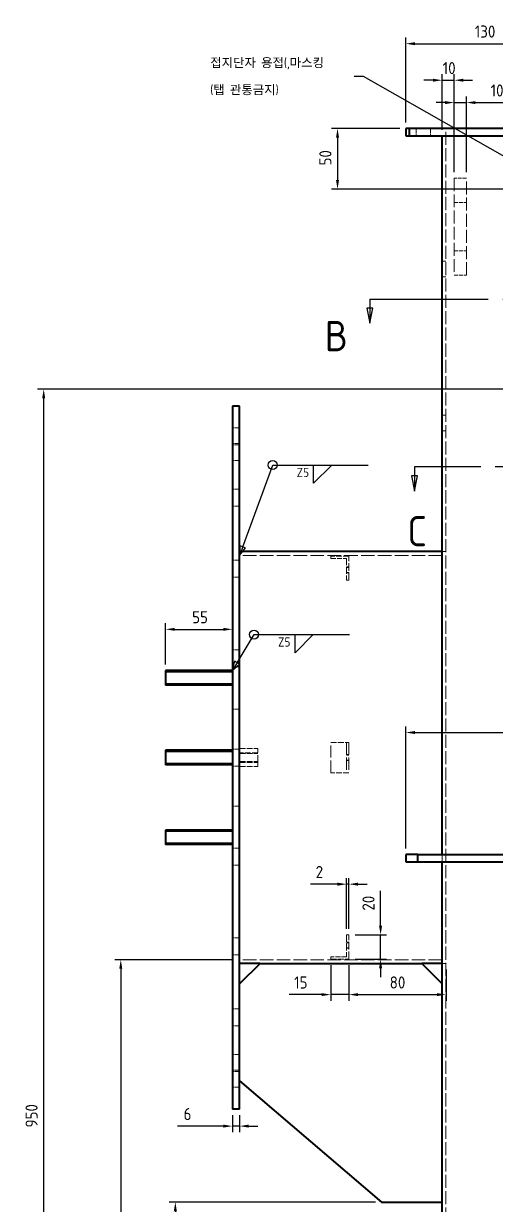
# Model space of a CAD drawing. Header units: millimetres. Extents: x 0 to 4205, y 0 to 2970.
# Drawn here: x 1262 to 1651, y 1116 to 2090 of the extents above; entities that cross this region are included whole.
import ezdxf

# ---------------------------------------------------------------- set-up
doc = ezdxf.new("R2010")
doc.units = ezdxf.units.MM
doc.header["$LTSCALE"] = 5
for name, pattern in [('CHAIN', [0.3543, 0.2362, -0.0295, 0.0591, -0.0295]), ('DASHED', [0.2067, 0.1654, -0.0413]), ('DOUBLE_DASH_CHAIN', [1.2403, 0.6614, -0.0827, 0.1654, -0.0827, 0.1654, -0.0827])]:
    doc.linetypes.add(name, pattern=pattern)
doc.layers.get('0').update_dxf_attribs({"color": 3, "lineweight": 25})
for name, color, linetype, lineweight in [('가려진 것(ISO)', 2, 'DASHED', 18), ('가시적인 것(ISO)', 3, 'Continuous', 40), ('가시적인 좁은 것(ISO)', 3, 'Continuous', 35), ('기호(ISO)', 5, 'Continuous', 25), ('단면선(ISO)', 7, 'CHAIN', 25), ('치수(ISO)', 2, 'Continuous', 25)]:
    doc.layers.add(name, color=color, linetype=linetype, lineweight=lineweight)
doc.styles.add('문자 텍스트_PSTEK_POSCO', font='isocp.shx')
doc.styles.add('부품번호텍스트_PSTEK_POSCO', font='isocp.shx')
doc.styles.add('치수 텍스트_PSTEK_POSCO', font='isocp.shx')
doc.dimstyles.new('치수_PSTEK_POSCO', dxfattribs={"dimscale": 5, "dimtxt": 2, "dimasz": 1.5, "dimexe": 1, "dimexo": 1, "dimgap": 1, "dimtad": 1, "dimrnd": 1e-08, "dimdsep": 46, "dimtxsty": '치수 텍스트_PSTEK_POSCO', "dimcen": 0.09, "dimdle": 10, "dimclrd": 7, "dimclre": 7, "dimclrt": 2, "dimadec": 1, "dimazin": 2, "dimtfac": 1, "dimtmove": 0, "dimatfit": 3, "dimldrblk": 'Filled-2', "dimfxl": 0, "dimtolj": 1, "dimlwd": -1, "dimlwe": -1, "dimarcsym": 0})
doc.dimstyles.new('치수_PSTEK_POSCO$7', dxfattribs={"dimscale": 5, "dimtxt": 2, "dimasz": 1.5, "dimexe": 1, "dimexo": 1, "dimgap": 1, "dimtad": 1, "dimrnd": 1e-08, "dimdsep": 46, "dimtxsty": '치수 텍스트_PSTEK_POSCO', "dimcen": 0.09, "dimdle": 10, "dimclrd": 7, "dimclre": 7, "dimclrt": 2, "dimadec": 1, "dimazin": 2, "dimtfac": 1, "dimtmove": 0, "dimatfit": 3, "dimldrblk": 'Filled-2', "dimfxl": 0, "dimtolj": 1, "dimlwd": -1, "dimlwe": -1, "dimarcsym": 0})

# ---------------------------------------------------------------- blocks, each defined once
blk = doc.blocks.new('*D29')
at = {"layer": 'Defpoints', "color": 0}
for p in [(1707.17, 2073.29), (1577.17, 2003.29), (1707.17, 1970.79)]:
    blk.add_point(p, dxfattribs=at)
at = {"layer": '치수(ISO)', "color": 7}
for p, q in [((1577.17, 2008.29), (1577.17, 2078.29)), ((1707.17, 1975.79), (1707.17, 2078.29)), ((1584.67, 2073.29), (1699.67, 2073.29))]:
    blk.add_line(p, q, dxfattribs=at)
for points in [[(1584.67, 2074.54), (1584.67, 2072.04), (1577.17, 2073.29)], [(1699.67, 2074.54), (1699.67, 2072.04), (1707.17, 2073.29)]]:
    blk.add_solid(points, dxfattribs=at)
at = {"layer": '치수(ISO)', "color": 2, "insert": (1634.1, 2083.29), "char_height": 10, "attachment_point": 4, "style": '치수 텍스트_PSTEK_POSCO'}
blk.add_mtext('\\A1;130', dxfattribs=at)
blk = doc.blocks.new('Filled-2')
at = {"color": 0}
for p, q in [((0, 0), (-1, 0.33)), ((-1, 0.33), (-1, -0.33)), ((-1, 0), (0, 0)), ((-1, -0.33), (0, 0))]:
    blk.add_line(p, q, dxfattribs=at)
at = {"color": 0, "flags": 128}
blk.add_lwpolyline([(-1, -0.33), (0, 0)], dxfattribs=at)
at = {"color": 0}
blk.add_solid([(-1, -0.33), (0, 0), (-1, 0.33), (-1, -0.33)], dxfattribs=at)
blk = doc.blocks.new('2dTransSection0')
at = {"layer": '단면선(ISO)', "linetype": 'Continuous'}
for p, q in [((316.38, 343.34), (316.88, 340.84)), ((317.38, 343.34), (316.38, 343.34)), ((320.66, 344.84), (316.88, 344.84)), ((316.88, 344.84), (316.88, 343.34)), ((316.88, 343.34), (316.88, 340.84)), ((316.88, 340.84), (317.38, 343.34)), ((470.94, 344.84), (467.16, 344.84)), ((470.44, 343.34), (470.94, 340.84)), ((471.44, 343.34), (470.44, 343.34)), ((470.94, 344.84), (470.94, 343.34)), ((470.94, 343.34), (470.94, 340.84)), ((470.94, 340.84), (471.44, 343.34))]:
    blk.add_line(p, q, dxfattribs=at)
at = {"layer": '단면선(ISO)', "linetype": 'DOUBLE_DASH_CHAIN', "ltscale": 5.769695}
blk.add_line((470.94, 344.84), (316.88, 344.84), dxfattribs=at)
at = {"layer": '단면선(ISO)', "linetype": 'Continuous', "flags": 128}
for points in [[(316.38, 343.34), (316.88, 340.84)], [(470.44, 343.34), (470.94, 340.84)]]:
    blk.add_lwpolyline(points, dxfattribs=at)
at = {"layer": '단면선(ISO)'}
for points in [[(316.38, 343.34), (316.88, 340.84), (317.38, 343.34), (316.38, 343.34)], [(470.44, 343.34), (470.94, 340.84), (471.44, 343.34), (470.44, 343.34)]]:
    blk.add_solid(points, dxfattribs=at)
at = {"layer": '단면선(ISO)', "char_height": 5, "attachment_point": 7, "style": '부품번호텍스트_PSTEK_POSCO'}
for insert in [(469.76, 332.46), (315.7, 331.72)]:
    blk.add_mtext('C', dxfattribs=dict(at, insert=insert))
blk = doc.blocks.new('*D66')
at = {"layer": 'Defpoints', "color": 0}
for p in [(1278.59, 1788.29), (1712.17, 1788.29), (1712.17, 838.29)]:
    blk.add_point(p, dxfattribs=at)
at = {"layer": '치수(ISO)', "color": 7}
for p, q in [((1707.17, 1788.29), (1273.59, 1788.29)), ((1278.59, 845.79), (1278.59, 1780.79)), ((1707.17, 838.29), (1273.59, 838.29))]:
    blk.add_line(p, q, dxfattribs=at)
for points in [[(1277.34, 1780.79), (1279.84, 1780.79), (1278.59, 1788.29)], [(1277.34, 845.79), (1279.84, 845.79), (1278.59, 838.29)]]:
    blk.add_solid(points, dxfattribs=at)
at = {"layer": '치수(ISO)', "color": 2, "insert": (1268.59, 1179.07), "char_height": 10, "attachment_point": 4, "rotation": 90, "style": '치수 텍스트_PSTEK_POSCO'}
blk.add_mtext('\\A1;950', dxfattribs=at)
blk = doc.blocks.new('*D86')
at = {"layer": 'Defpoints', "color": 0}
for p in [(2297.17, 1504.94), (1577.17, 1404.29), (2297.17, 1404.29)]:
    blk.add_point(p, dxfattribs=at)
at = {"layer": '치수(ISO)', "color": 7}
for p, q in [((1577.17, 1409.29), (1577.17, 1509.94)), ((1584.67, 1504.94), (2289.67, 1504.94)), ((2297.17, 1409.29), (2297.17, 1509.94))]:
    blk.add_line(p, q, dxfattribs=at)
for points in [[(1584.67, 1506.19), (1584.67, 1503.69), (1577.17, 1504.94)], [(2289.67, 1506.19), (2289.67, 1503.69), (2297.17, 1504.94)]]:
    blk.add_solid(points, dxfattribs=at)
at = {"layer": '치수(ISO)', "color": 2, "insert": (1928.16, 1514.94), "char_height": 10, "attachment_point": 4, "style": '치수 텍스트_PSTEK_POSCO'}
blk.add_mtext('\\A1;720', dxfattribs=at)
blk = doc.blocks.new('*D108')
at = {"layer": 'Defpoints', "color": 0}
for p in [(1577.17, 2003.29), (1520.9, 1953.29), (1689.67, 1953.29)]:
    blk.add_point(p, dxfattribs=at)
at = {"layer": '치수(ISO)', "color": 7}
for p, q in [((1572.17, 2003.29), (1515.9, 2003.29)), ((1520.9, 1995.79), (1520.9, 1960.79)), ((1684.67, 1953.29), (1515.9, 1953.29))]:
    blk.add_line(p, q, dxfattribs=at)
for points in [[(1519.65, 1995.79), (1522.15, 1995.79), (1520.9, 2003.29)], [(1519.65, 1960.79), (1522.15, 1960.79), (1520.9, 1953.29)]]:
    blk.add_solid(points, dxfattribs=at)
at = {"layer": '치수(ISO)', "color": 2, "insert": (1510.9, 1972.78), "char_height": 10, "attachment_point": 4, "rotation": 90, "style": '치수 텍스트_PSTEK_POSCO'}
blk.add_mtext('\\A1;50', dxfattribs=at)
blk = doc.blocks.new('2dTransSection1')
at = {"layer": '단면선(ISO)', "linetype": 'DOUBLE_DASH_CHAIN', "ltscale": 5.905205}
blk.add_line((309.49, 372.52), (467.25, 372.52), dxfattribs=at)
at = {"layer": '단면선(ISO)', "linetype": 'Continuous'}
for p, q in [((309.49, 372.52), (313.44, 372.52)), ((309.49, 372.52), (309.49, 371.02)), ((463.3, 372.52), (467.25, 372.52)), ((467.25, 372.52), (467.25, 371.02)), ((308.99, 371.02), (309.49, 368.52)), ((309.99, 371.02), (308.99, 371.02)), ((309.49, 371.02), (309.49, 368.52)), ((309.49, 368.52), (309.99, 371.02)), ((466.75, 371.02), (467.25, 368.52)), ((467.75, 371.02), (466.75, 371.02)), ((467.25, 371.02), (467.25, 368.52)), ((467.25, 368.52), (467.75, 371.02))]:
    blk.add_line(p, q, dxfattribs=at)
at = {"layer": '단면선(ISO)', "linetype": 'Continuous', "flags": 128}
for points in [[(308.99, 371.02), (309.49, 368.52)], [(466.75, 371.02), (467.25, 368.52)]]:
    blk.add_lwpolyline(points, dxfattribs=at)
at = {"layer": '단면선(ISO)'}
for points in [[(308.99, 371.02), (309.49, 368.52), (309.99, 371.02), (308.99, 371.02)], [(466.75, 371.02), (467.25, 368.52), (467.75, 371.02), (466.75, 371.02)]]:
    blk.add_solid(points, dxfattribs=at)
at = {"layer": '단면선(ISO)', "char_height": 5, "attachment_point": 7, "style": '부품번호텍스트_PSTEK_POSCO'}
for insert in [(302.07, 363.91), (471.27, 363.91)]:
    blk.add_mtext('B', dxfattribs=dict(at, insert=insert))
blk = doc.blocks.new('*D146')
at = {"layer": 'Defpoints', "color": 0}
for p in [(1434.17, 1590.07), (1434.17, 1574.62), (1379.17, 1556.1)]:
    blk.add_point(p, dxfattribs=at)
at = {"layer": '치수(ISO)', "color": 7}
for p, q in [((1379.17, 1561.1), (1379.17, 1595.07)), ((1386.67, 1590.07), (1426.67, 1590.07))]:
    blk.add_line(p, q, dxfattribs=at)
for points in [[(1386.67, 1591.32), (1386.67, 1588.82), (1379.17, 1590.07)], [(1426.67, 1591.32), (1426.67, 1588.82), (1434.17, 1590.07)]]:
    blk.add_solid(points, dxfattribs=at)
at = {"layer": '치수(ISO)', "color": 2, "insert": (1400.96, 1600.07), "char_height": 10, "attachment_point": 4, "style": '치수 텍스트_PSTEK_POSCO'}
blk.add_mtext('\\A1;55', dxfattribs=at)
blk = doc.blocks.new('*D158')
at = {"layer": 'Defpoints', "color": 0}
for p in [(1617.17, 2043.14), (1607.17, 1997.29), (1617.17, 1962.29)]:
    blk.add_point(p, dxfattribs=at)
at = {"layer": '치수(ISO)', "color": 7}
for p, q in [((1607.17, 2002.29), (1607.17, 2048.14)), ((1617.17, 1967.29), (1617.17, 2048.14)), ((1599.67, 2043.14), (1592.17, 2043.14)), ((1607.17, 2043.14), (1617.17, 2043.14)), ((1624.67, 2043.14), (1632.17, 2043.14))]:
    blk.add_line(p, q, dxfattribs=at)
for points in [[(1599.67, 2044.39), (1599.67, 2041.89), (1607.17, 2043.14)], [(1624.67, 2044.39), (1624.67, 2041.89), (1617.17, 2043.14)]]:
    blk.add_solid(points, dxfattribs=at)
at = {"layer": '치수(ISO)', "color": 2, "insert": (1607.66, 2053.14), "char_height": 10, "attachment_point": 4, "style": '치수 텍스트_PSTEK_POSCO'}
blk.add_mtext('\\A1;10', dxfattribs=at)
blk = doc.blocks.new('*D159')
at = {"layer": 'Defpoints', "color": 0}
for p in [(1627.17, 2024.69), (1617.17, 1962.29), (1627.17, 1962.29)]:
    blk.add_point(p, dxfattribs=at)
at = {"layer": '치수(ISO)', "color": 7}
for p, q in [((1617.17, 1967.29), (1617.17, 2029.69)), ((1627.17, 1967.29), (1627.17, 2029.69)), ((1609.67, 2024.69), (1602.17, 2024.69)), ((1617.17, 2024.69), (1627.17, 2024.69)), ((1634.67, 2024.69), (1661.17, 2024.69))]:
    blk.add_line(p, q, dxfattribs=at)
for points in [[(1609.67, 2025.94), (1609.67, 2023.44), (1617.17, 2024.69)], [(1634.67, 2025.94), (1634.67, 2023.44), (1627.17, 2024.69)]]:
    blk.add_solid(points, dxfattribs=at)
at = {"layer": '치수(ISO)', "color": 2, "insert": (1647.17, 2034.69), "char_height": 10, "attachment_point": 4, "style": '치수 텍스트_PSTEK_POSCO'}
blk.add_mtext('\\A1;10', dxfattribs=at)
blk = doc.blocks.new('*D160')
at = {"layer": 'Defpoints', "color": 0}
for p in [(1440.17, 1317.49), (1342.17, 752.79), (1592.17, 752.79)]:
    blk.add_point(p, dxfattribs=at)
at = {"layer": '치수(ISO)', "color": 7}
for p, q in [((1435.17, 1317.49), (1337.17, 1317.49)), ((1342.17, 1309.99), (1342.17, 760.29)), ((1587.17, 752.79), (1337.17, 752.79))]:
    blk.add_line(p, q, dxfattribs=at)
for points in [[(1340.92, 1309.99), (1343.42, 1309.99), (1342.17, 1317.49)], [(1340.92, 760.29), (1343.42, 760.29), (1342.17, 752.79)]]:
    blk.add_solid(points, dxfattribs=at)
at = {"layer": '치수(ISO)', "color": 2, "insert": (1332.17, 999.74), "char_height": 10, "attachment_point": 4, "rotation": 90, "style": '치수 텍스트_PSTEK_POSCO'}
blk.add_mtext('\\A1;564.7', dxfattribs=at)
blk = doc.blocks.new('*D161')
at = {"layer": 'Defpoints', "color": 0}
for p in [(1557.17, 1117.49), (1387.15, 752.79), (1595.17, 752.79)]:
    blk.add_point(p, dxfattribs=at)
at = {"layer": '치수(ISO)', "color": 7}
for p, q in [((1552.17, 1117.49), (1382.15, 1117.49)), ((1387.15, 1109.99), (1387.15, 760.29)), ((1590.17, 752.79), (1382.15, 752.79))]:
    blk.add_line(p, q, dxfattribs=at)
for points in [[(1385.9, 1109.99), (1388.4, 1109.99), (1387.15, 1117.49)], [(1385.9, 760.29), (1388.4, 760.29), (1387.15, 752.79)]]:
    blk.add_solid(points, dxfattribs=at)
at = {"layer": '치수(ISO)', "color": 2, "insert": (1377.15, 899.74), "char_height": 10, "attachment_point": 4, "rotation": 90, "style": '치수 텍스트_PSTEK_POSCO'}
blk.add_mtext('\\A1;364.7', dxfattribs=at)
blk = doc.blocks.new('*D162')
at = {"layer": 'Defpoints', "color": 0}
for p in [(1434.17, 1194.29), (1440.17, 1194.29), (1440.17, 1180.19)]:
    blk.add_point(p, dxfattribs=at)
at = {"layer": '치수(ISO)', "color": 7}
for p, q in [((1434.17, 1189.29), (1434.17, 1175.19)), ((1440.17, 1189.29), (1440.17, 1175.19)), ((1426.67, 1180.19), (1388.95, 1180.19)), ((1440.17, 1180.19), (1434.17, 1180.19)), ((1447.67, 1180.19), (1455.17, 1180.19))]:
    blk.add_line(p, q, dxfattribs=at)
for points in [[(1426.67, 1181.44), (1426.67, 1178.94), (1434.17, 1180.19)], [(1447.67, 1181.44), (1447.67, 1178.94), (1440.17, 1180.19)]]:
    blk.add_solid(points, dxfattribs=at)
at = {"layer": '치수(ISO)', "color": 2, "insert": (1393.95, 1190.19), "char_height": 10, "attachment_point": 4, "style": '치수 텍스트_PSTEK_POSCO'}
blk.add_mtext('\\A1;6', dxfattribs=at)
blk = doc.blocks.new('*D163')
at = {"layer": 'Defpoints', "color": 0}
for p in [(1530.37, 1337.99), (1556.43, 1337.99), (1530.37, 1317.99)]:
    blk.add_point(p, dxfattribs=at)
at = {"layer": '치수(ISO)', "color": 7}
for p, q in [((1556.43, 1345.49), (1556.43, 1374.25)), ((1535.37, 1337.99), (1561.43, 1337.99)), ((1556.43, 1317.99), (1556.43, 1337.99)), ((1535.37, 1317.99), (1561.43, 1317.99)), ((1556.43, 1310.49), (1556.43, 1302.99))]:
    blk.add_line(p, q, dxfattribs=at)
for points in [[(1555.18, 1345.49), (1557.68, 1345.49), (1556.43, 1337.99)], [(1555.18, 1310.49), (1557.68, 1310.49), (1556.43, 1317.99)]]:
    blk.add_solid(points, dxfattribs=at)
at = {"layer": '치수(ISO)', "color": 2, "insert": (1546.43, 1357.99), "char_height": 10, "attachment_point": 4, "rotation": 90, "style": '치수 텍스트_PSTEK_POSCO'}
blk.add_mtext('\\A1;20', dxfattribs=at)
blk = doc.blocks.new('용접 기호 식별자9')
at = {"layer": '기호(ISO)', "color": 7}
for p, q in [((295.76, 331.5), (298.57, 336.15)), ((298.57, 336.15), (314.32, 336.15)), ((295.33, 331.76), (294.98, 330.22)), ((295.76, 331.5), (294.98, 330.22)), ((294.98, 330.22), (296.19, 331.24)), ((296.19, 331.24), (295.33, 331.76))]:
    blk.add_line(p, q, dxfattribs=at)
at = {"layer": '기호(ISO)'}
for p, q in [((305.32, 336.15), (308.32, 336.15)), ((308.32, 336.15), (305.32, 333.15)), ((305.32, 333.15), (305.32, 336.15))]:
    blk.add_line(p, q, dxfattribs=at)
at = {"layer": '기호(ISO)', "color": 7, "flags": 128}
blk.add_lwpolyline([(295.33, 331.76), (294.98, 330.22)], dxfattribs=at)
at = {"layer": '기호(ISO)'}
blk.add_circle((298.57, 336.15), 0.75, dxfattribs=at)
at = {"layer": '기호(ISO)', "color": 7}
blk.add_solid([(295.33, 331.76), (294.98, 330.22), (296.19, 331.24), (295.33, 331.76)], dxfattribs=at)
at = {"layer": '기호(ISO)', "color": 7, "insert": (302.52, 334.17), "char_height": 1.5, "attachment_point": 7, "style": '문자 텍스트_PSTEK_POSCO'}
blk.add_mtext('Z5', dxfattribs=at)
blk = doc.blocks.new('용접 기호 식별자10')
at = {"layer": '기호(ISO)', "color": 7}
for p, q in [((288.55, 331.63), (293.49, 345.13)), ((293.49, 345.13), (309.24, 345.13)), ((288.08, 331.8), (288.03, 330.22)), ((288.55, 331.63), (288.03, 330.22)), ((288.03, 330.22), (289.02, 331.45)), ((289.02, 331.45), (288.08, 331.8))]:
    blk.add_line(p, q, dxfattribs=at)
at = {"layer": '기호(ISO)'}
for p, q in [((300.24, 345.13), (303.24, 345.13)), ((303.24, 345.13), (300.24, 342.13)), ((300.24, 342.13), (300.24, 345.13))]:
    blk.add_line(p, q, dxfattribs=at)
at = {"layer": '기호(ISO)', "color": 7, "flags": 128}
blk.add_lwpolyline([(288.08, 331.8), (288.03, 330.22)], dxfattribs=at)
at = {"layer": '기호(ISO)'}
blk.add_circle((293.49, 345.13), 0.75, dxfattribs=at)
at = {"layer": '기호(ISO)', "color": 7}
blk.add_solid([(288.08, 331.8), (288.03, 330.22), (289.02, 331.45), (288.08, 331.8)], dxfattribs=at)
at = {"layer": '기호(ISO)', "color": 7, "insert": (297.44, 343.15), "char_height": 1.5, "attachment_point": 7, "style": '문자 텍스트_PSTEK_POSCO'}
blk.add_mtext('Z5', dxfattribs=at)
blk = doc.blocks.new('*D198')
at = {"color": 7}
for p, q in [((1515.37, 1312.99), (1515.37, 1283.7)), ((1530.37, 1312.99), (1530.37, 1283.7)), ((1507.87, 1288.7), (1480.95, 1288.7)), ((1530.37, 1288.7), (1515.37, 1288.7)), ((1537.87, 1288.7), (1545.37, 1288.7))]:
    blk.add_line(p, q, dxfattribs=at)
for points in [[(1507.87, 1289.95), (1507.87, 1287.45), (1515.37, 1288.7)], [(1537.87, 1289.95), (1537.87, 1287.45), (1530.37, 1288.7)]]:
    blk.add_solid(points, dxfattribs=at)
at = {"layer": 'Defpoints', "color": 0}
for p in [(1515.37, 1317.99), (1530.37, 1317.99), (1530.37, 1288.7)]:
    blk.add_point(p, dxfattribs=at)
at = {"color": 2, "insert": (1490.66, 1298.7), "char_height": 10, "attachment_point": 5, "style": '치수 텍스트_PSTEK_POSCO'}
blk.add_mtext('\\A1;15', dxfattribs=at)
blk = doc.blocks.new('*D199')
at = {"color": 7}
for p, q in [((1528.37, 1342.99), (1528.37, 1384.82)), ((1530.37, 1342.99), (1530.37, 1384.82)), ((1520.87, 1379.82), (1498.51, 1379.82)), ((1530.37, 1379.82), (1528.37, 1379.82)), ((1537.87, 1379.82), (1545.37, 1379.82))]:
    blk.add_line(p, q, dxfattribs=at)
for points in [[(1520.87, 1381.07), (1520.87, 1378.57), (1528.37, 1379.82)], [(1537.87, 1381.07), (1537.87, 1378.57), (1530.37, 1379.82)]]:
    blk.add_solid(points, dxfattribs=at)
at = {"layer": 'Defpoints', "color": 0}
for p in [(1528.37, 1379.82), (1528.37, 1337.99), (1530.37, 1337.99)]:
    blk.add_point(p, dxfattribs=at)
at = {"color": 2, "insert": (1505.94, 1389.82), "char_height": 10, "attachment_point": 5, "style": '치수 텍스트_PSTEK_POSCO'}
blk.add_mtext('\\A1;2', dxfattribs=at)
blk = doc.blocks.new('*D201')
at = {"color": 7}
for p, q in [((1530.37, 1312.99), (1530.37, 1283.7)), ((1610.37, 1309.29), (1610.37, 1283.7)), ((1537.87, 1288.7), (1602.87, 1288.7))]:
    blk.add_line(p, q, dxfattribs=at)
for points in [[(1537.87, 1289.95), (1537.87, 1287.45), (1530.37, 1288.7)], [(1602.87, 1289.95), (1602.87, 1287.45), (1610.37, 1288.7)]]:
    blk.add_solid(points, dxfattribs=at)
at = {"layer": 'Defpoints', "color": 0}
for p in [(1530.37, 1317.99), (1610.37, 1314.29), (1610.37, 1288.7)]:
    blk.add_point(p, dxfattribs=at)
at = {"color": 2, "insert": (1570.37, 1298.7), "char_height": 10, "attachment_point": 5, "style": '치수 텍스트_PSTEK_POSCO'}
blk.add_mtext('\\A1;80', dxfattribs=at)

msp = doc.modelspace()

# ---------------------------------------------------------------- linework, layer by layer
at = {"layer": '가려진 것(ISO)', "ltscale": 2.285536}
for p, q in [((1585.6669, 1997.2852), (1585.6669, 2003.2852)), ((1597.6669, 1997.2852), (1597.6669, 2003.2852)), ((1440.1669, 1756.2852), (1434.1669, 1756.2852)), ((1440.1669, 1743.3152), (1434.1669, 1743.3152)), ((1440.1669, 1742.2852), (1434.1669, 1742.2852)), ((1440.1669, 1729.3152), (1434.1669, 1729.3152)), ((1440.1669, 1705.6747), (1434.1669, 1705.6747)), ((1440.1669, 1691.6747), (1434.1669, 1691.6747)), ((1440.1669, 1647.0483), (1434.1669, 1647.0483)), ((1440.1669, 1633.0483), (1434.1669, 1633.0483)), ((1440.1669, 1573.1747), (1434.1669, 1573.1747)), ((1440.1669, 1559.1747), (1434.1669, 1559.1747)), ((1440.1669, 1524.2852), (1434.1669, 1524.2852)), ((1440.1669, 1491.2852), (1434.1669, 1491.2852)), ((1440.1669, 1477.2852), (1434.1669, 1477.2852)), ((1440.1669, 1444.2852), (1434.1669, 1444.2852)), ((1440.1669, 1409.3957), (1434.1669, 1409.3957)), ((1607.1669, 1398.2852), (1607.1669, 1404.2852)), ((1607.1669, 1404.2852), (1607.1669, 1398.2852)), ((1440.1669, 1395.3957), (1434.1669, 1395.3957)), ((1440.1669, 1335.5221), (1434.1669, 1335.5221)), ((1440.1669, 1321.5221), (1434.1669, 1321.5221)), ((1440.1669, 1276.8957), (1434.1669, 1276.8957)), ((1440.1669, 1262.8957), (1434.1669, 1262.8957)), ((1440.1669, 1239.2552), (1434.1669, 1239.2552)), ((1440.1669, 1226.2852), (1434.1669, 1226.2852)), ((1440.1669, 1225.2552), (1434.1669, 1225.2552)), ((1440.1669, 1212.2852), (1434.1669, 1212.2852))]:
    msp.add_line(p, q, dxfattribs=at)
at = {"layer": '가려진 것(ISO)', "ltscale": 13.010388}
msp.add_line((1610.3669, 752.7852), (1610.3669, 2003.2852), dxfattribs=at)
at = {"layer": '가려진 것(ISO)', "ltscale": 12.901145}
for p, q in [((1617.1669, 1962.2852), (1617.1669, 1882.2852)), ((1627.1669, 1882.2852), (1627.1669, 1962.2852))]:
    msp.add_line(p, q, dxfattribs=at)
at = {"layer": '가려진 것(ISO)', "ltscale": 3.809293}
for p, q in [((1627.1669, 1962.2852), (1617.1669, 1962.2852)), ((1617.1669, 1942.2852), (1627.1669, 1942.2852)), ((1617.1669, 1902.2852), (1627.1669, 1902.2852)), ((1617.1669, 1882.2852), (1627.1669, 1882.2852))]:
    msp.add_line(p, q, dxfattribs=at)
at = {"layer": '가려진 것(ISO)', "ltscale": 1.218906}
for p, q in [((1610.3669, 1893.7852), (1607.1669, 1893.7852)), ((1610.3669, 1880.7852), (1607.1669, 1880.7852)), ((1610.3669, 1766.7852), (1607.1669, 1766.7852)), ((1610.3669, 1753.7852), (1607.1669, 1753.7852)), ((1607.1669, 1654.2852), (1610.3669, 1654.2852)), ((1607.1669, 1314.2852), (1610.3669, 1314.2852))]:
    msp.add_line(p, q, dxfattribs=at)
at = {"layer": '가려진 것(ISO)', "ltscale": 13.46557}
for p, q in [((1607.1669, 1651.0852), (1440.1669, 1651.0852)), ((1607.1669, 1317.4852), (1440.1669, 1317.4852))]:
    msp.add_line(p, q, dxfattribs=at)
at = {"layer": '가려진 것(ISO)', "ltscale": 5.71399}
for p, q in [((1530.3669, 1650.5852), (1515.3669, 1650.5852)), ((1440.1669, 1491.7852), (1455.1669, 1491.7852)), ((1515.3669, 1496.7852), (1530.3669, 1496.7852)), ((1455.1669, 1488.2852), (1440.1669, 1488.2852)), ((1440.1669, 1487.6087), (1455.1669, 1487.6087)), ((1440.1669, 1480.9617), (1455.1669, 1480.9617)), ((1440.1669, 1480.2852), (1455.1669, 1480.2852)), ((1440.1669, 1476.7852), (1455.1669, 1476.7852)), ((1530.3669, 1471.7852), (1515.3669, 1471.7852)), ((1515.3669, 1317.9852), (1530.3669, 1317.9852))]:
    msp.add_line(p, q, dxfattribs=at)
at = {"layer": '가려진 것(ISO)', "ltscale": 0.761779}
for p, q in [((1515.3669, 1650.5852), (1515.3669, 1648.5852)), ((1530.3669, 1641.5852), (1528.3669, 1641.5852)), ((1528.3669, 1641.1522), (1530.3669, 1641.1522)), ((1528.3669, 1637.0182), (1530.3669, 1637.0182)), ((1528.3669, 1636.5852), (1530.3669, 1636.5852)), ((1528.3669, 1630.5852), (1530.3669, 1630.5852)), ((1530.3669, 1486.7852), (1528.3669, 1486.7852)), ((1528.3669, 1486.3522), (1530.3669, 1486.3522)), ((1528.3669, 1482.2182), (1530.3669, 1482.2182)), ((1528.3669, 1481.7852), (1530.3669, 1481.7852)), ((1530.3669, 1337.9852), (1528.3669, 1337.9852)), ((1530.3669, 1331.9852), (1528.3669, 1331.9852)), ((1528.3669, 1331.5522), (1530.3669, 1331.5522)), ((1528.3669, 1327.4182), (1530.3669, 1327.4182)), ((1528.3669, 1326.9852), (1530.3669, 1326.9852)), ((1515.3669, 1319.9852), (1515.3669, 1317.9852))]:
    msp.add_line(p, q, dxfattribs=at)
at = {"layer": '가려진 것(ISO)', "ltscale": 4.952111}
for p, q in [((1515.3669, 1648.5852), (1528.3669, 1648.5852)), ((1528.3669, 1319.9852), (1515.3669, 1319.9852))]:
    msp.add_line(p, q, dxfattribs=at)
at = {"layer": '가려진 것(ISO)', "ltscale": 6.856808}
for p, q in [((1528.3669, 1648.5852), (1528.3669, 1630.5852)), ((1528.3669, 1337.9852), (1528.3669, 1319.9852))]:
    msp.add_line(p, q, dxfattribs=at)
at = {"layer": '가려진 것(ISO)', "ltscale": 7.618686}
for p, q in [((1530.3669, 1630.5852), (1530.3669, 1650.5852)), ((1530.3669, 1317.9852), (1530.3669, 1337.9852))]:
    msp.add_line(p, q, dxfattribs=at)
at = {"layer": '가려진 것(ISO)', "ltscale": 11.399102}
msp.add_line((1455.1669, 1476.7852), (1455.1669, 1491.7852), dxfattribs=at)
at = {"layer": '가려진 것(ISO)', "ltscale": 12.094824}
for p, q in [((1515.3669, 1471.7852), (1515.3669, 1496.7852)), ((1528.3669, 1496.7852), (1528.3669, 1471.7852)), ((1530.3669, 1496.7852), (1530.3669, 1471.7852))]:
    msp.add_line(p, q, dxfattribs=at)
at = {"layer": '가시적인 것(ISO)'}
for p, q in [((1577.1669, 2003.2852), (1577.1669, 1997.2852)), ((1580.1669, 2003.2852), (1577.1669, 2003.2852)), ((1577.1669, 1997.2852), (1580.1669, 1997.2852)), ((1580.1669, 1997.2852), (1580.1669, 2003.2852)), ((2324.1669, 2003.2852), (1580.1669, 2003.2852)), ((1580.1669, 1997.2852), (2324.1669, 1997.2852)), ((1607.1669, 1404.2852), (1607.1669, 1997.2852)), ((1434.1669, 1774.2852), (1434.1669, 1194.2852)), ((1440.1669, 1774.2852), (1434.1669, 1774.2852)), ((1440.1669, 1194.2852), (1440.1669, 1774.2852)), ((1607.1669, 1654.2852), (1440.1669, 1654.2852)), ((1379.1669, 1556.1031), (1379.1669, 1544.1031)), ((1434.1669, 1556.1031), (1379.1669, 1556.1031)), ((1434.1669, 1544.1031), (1379.1669, 1544.1031)), ((1379.1669, 1490.2852), (1379.1669, 1478.2852)), ((1434.1669, 1490.2852), (1379.1669, 1490.2852)), ((1434.1669, 1478.2852), (1379.1669, 1478.2852)), ((1379.1669, 1424.4673), (1379.1669, 1412.4673)), ((1434.1669, 1424.4673), (1379.1669, 1424.4673)), ((1434.1669, 1412.4673), (1379.1669, 1412.4673)), ((1587.1669, 1404.2852), (1577.1669, 1404.2852)), ((1577.1669, 1404.2852), (1577.1669, 1398.2852)), ((1587.1669, 1398.2852), (1587.1669, 1404.2852)), ((1587.1669, 1404.2852), (2287.1669, 1404.2852)), ((1577.1669, 1398.2852), (1587.1669, 1398.2852)), ((1587.1669, 1398.2852), (2287.1669, 1398.2852)), ((1607.1669, 752.7852), (1607.1669, 1398.2852)), ((1456.9934, 1314.3117), (1440.1669, 1297.4852)), ((1456.9669, 1314.2852), (1440.1669, 1314.2852)), ((1456.9934, 1314.3117), (1590.3405, 1314.3117)), ((1607.1669, 1297.4852), (1590.3405, 1314.3117)), ((1607.1669, 1314.2852), (1590.3669, 1314.2852)), ((1440.1669, 1217.4852), (1557.1669, 1117.4852)), ((1440.1669, 1194.2852), (1434.1669, 1194.2852)), ((1557.1669, 1117.4852), (1607.1669, 1117.4852))]:
    msp.add_line(p, q, dxfattribs=at)
at = {"layer": '가시적인 좁은 것(ISO)'}
for p, q in [((1434.1669, 1555.0531), (1379.1669, 1555.0531)), ((1379.1669, 1545.1531), (1434.1669, 1545.1531)), ((1434.1669, 1489.2352), (1379.1669, 1489.2352)), ((1379.1669, 1479.3352), (1434.1669, 1479.3352)), ((1434.1669, 1423.4173), (1379.1669, 1423.4173)), ((1379.1669, 1413.5173), (1434.1669, 1413.5173))]:
    msp.add_line(p, q, dxfattribs=at)

# ---------------------------------------------------------------- block references
at = {"layer": '기호(ISO)', "xscale": 5, "yscale": 5, "zscale": 5}
for name, p in [('용접 기호 식별자10', (0, 0)), ('용접 기호 식별자9', (-40.7573, -94.9821))]:
    msp.add_blockref(name, p, dxfattribs=at)
at = {"layer": '단면선(ISO)', "xscale": 5, "yscale": 5, "zscale": 5}
for name in ['2dTransSection1', '2dTransSection0']:
    msp.add_blockref(name, (0, 0), dxfattribs=at)

# ---------------------------------------------------------------- texts
at = {"layer": '기호(ISO)', "color": 2, "insert": (1415.9438, 2046.0934), "char_height": 7.5, "width": 113.769376, "attachment_point": 4, "line_spacing_factor": 1.78626, "style": '치수 텍스트_PSTEK_POSCO'}
msp.add_mtext('{\\fISOCP|b0|i0;\\H7.5000;접지단자 용접(,마스킹\\P(탭 관통금지)}', dxfattribs=at)

# ---------------------------------------------------------------- dimensions: what is measured, and where the dimension line sits
for base, p1, p2, picture, middle in [((1528.3669, 1379.8168), (1530.3669, 1337.9852), (1528.3669, 1337.9852), '*D199', (1505.9397, 1389.8178)), ((1610.3669, 1288.6952), (1530.3669, 1317.9852), (1610.3669, 1314.2852), '*D201', (1570.3669, 1298.6952))]:
    dim = msp.add_linear_dim(base=base, p1=p1, p2=p2, dimstyle='치수_PSTEK_POSCO')
    dim.commit()
    dim.dimension.update_dxf_attribs({"geometry": picture, "text_midpoint": middle})
dim = msp.add_linear_dim(base=(1530.3669, 1288.6952), p1=(1515.3669, 1317.9852), p2=(1530.3669, 1317.9852), dimstyle='치수_PSTEK_POSCO')
dim.commit()
dim.dimension.update_dxf_attribs({"geometry": '*D198', "text_midpoint": (1490.6598, 1288.6952), "dimtype": 160})
at = {"layer": '치수(ISO)', "color": 7}
for base, p1, p2, angle, override, picture, middle in [((1707.1669, 2073.2852), (1577.1669, 2003.2852), (1707.1669, 1970.7852), 180, {"dimdec": 2, "dimtp": 0, "dimtm": 0, "dimtdec": 2, "dimtofl": 0, "dimatfit": 1}, '*D29', (1642.1069, 2073.2852)), ((1627.1669, 2024.6865), (1617.1669, 1962.2852), (1627.1669, 1962.2852), 180, {"dimdec": 2, "dimtp": 0, "dimtm": 0, "dimtdec": 2, "dimtofl": 1, "dimatfit": 1}, '*D159', (1651.6709, 2024.6865)), ((1520.8961, 1953.2852), (1577.1669, 2003.2852), (1689.6669, 1953.2852), 90, {"dimdec": 2, "dimtp": 0, "dimtm": 0, "dimtdec": 2, "dimtofl": 0, "dimatfit": 1}, '*D108', (1520.8961, 1978.2852)), ((1278.5948, 1788.2852), (1712.1669, 838.2852), (1712.1669, 1788.2852), 90, {"dimdec": 2, "dimtp": 0, "dimtm": 0, "dimtdec": 2, "dimtofl": 0, "dimatfit": 1}, '*D66', (1278.5948, 1188.2852)), ((2297.1669, 1504.9381), (1577.1669, 1404.2852), (2297.1669, 1404.2852), 180, {"dimdec": 2, "dimtp": 0, "dimtm": 0, "dimtdec": 2, "dimtofl": 0, "dimatfit": 1}, '*D86', (1937.1669, 1504.9381)), ((1556.4335, 1337.9852), (1530.3669, 1317.9852), (1530.3669, 1337.9852), 90, {"dimatfit": 1}, '*D163', (1556.4335, 1363.6161)), ((1342.1669, 752.7852), (1440.1669, 1317.4852), (1592.1669, 752.7852), 90, {"dimdec": 2, "dimtp": 0, "dimtm": 0, "dimtdec": 2, "dimtofl": 0, "dimatfit": 1}, '*D160', (1342.1669, 1014.2352)), ((1387.1489, 752.7852), (1557.1669, 1117.4852), (1595.1669, 752.7852), 270, {"dimdec": 2, "dimtp": 0, "dimtm": 0, "dimtdec": 2, "dimtofl": 0, "dimatfit": 1}, '*D161', (1387.1489, 914.2352))]:
    dim = msp.add_linear_dim(base=base, p1=p1, p2=p2, angle=angle, dimstyle='치수_PSTEK_POSCO', override=override, dxfattribs=at)
    dim.commit()
    dim.dimension.update_dxf_attribs({"geometry": picture, "text_midpoint": middle, "dimtype": 160})
for base, p1, p2, override, picture, middle in [((1617.1669, 2043.1403), (1607.1669, 1997.2852), (1617.1669, 1962.2852), {"dimdec": 2, "dimtp": 0, "dimtm": 0, "dimtdec": 2, "dimtofl": 1, "dimatfit": 1}, '*D158', (1612.1669, 2043.1403)), ((1434.1669, 1590.0718), (1379.1669, 1556.1031), (1434.1669, 1574.6225), {"dimdec": 2, "dimse2": 1, "dimtp": 0, "dimtm": 0, "dimtdec": 2, "dimtofl": 0, "dimatfit": 1}, '*D146', (1406.6669, 1590.0718)), ((1440.1669, 1180.1909), (1434.1669, 1194.2852), (1440.1669, 1194.2852), {"dimdec": 2, "dimtp": 0, "dimtm": 0, "dimtdec": 2, "dimtofl": 1, "dimatfit": 1}, '*D162', (1396.4991, 1180.1909))]:
    dim = msp.add_linear_dim(base=base, p1=p1, p2=p2, dimstyle='치수_PSTEK_POSCO', override=override, dxfattribs=at)
    dim.commit()
    dim.dimension.update_dxf_attribs({"geometry": picture, "text_midpoint": middle, "dimtype": 160})

# ---------------------------------------------------------------- leaders
at = {"layer": '기호(ISO)', "color": 7, "annotation_type": 0, "has_hookline": 1, "hookline_direction": 1, "text_width": 98.6867}
msp.add_leader([(1700.2626, 1956.2143), (1542.2132, 2046.0934), (1534.7132, 2046.0934)], dimstyle='치수_PSTEK_POSCO$7', override={"dimtad": 0}, dxfattribs=at)

doc.saveas('drawing.dxf')
